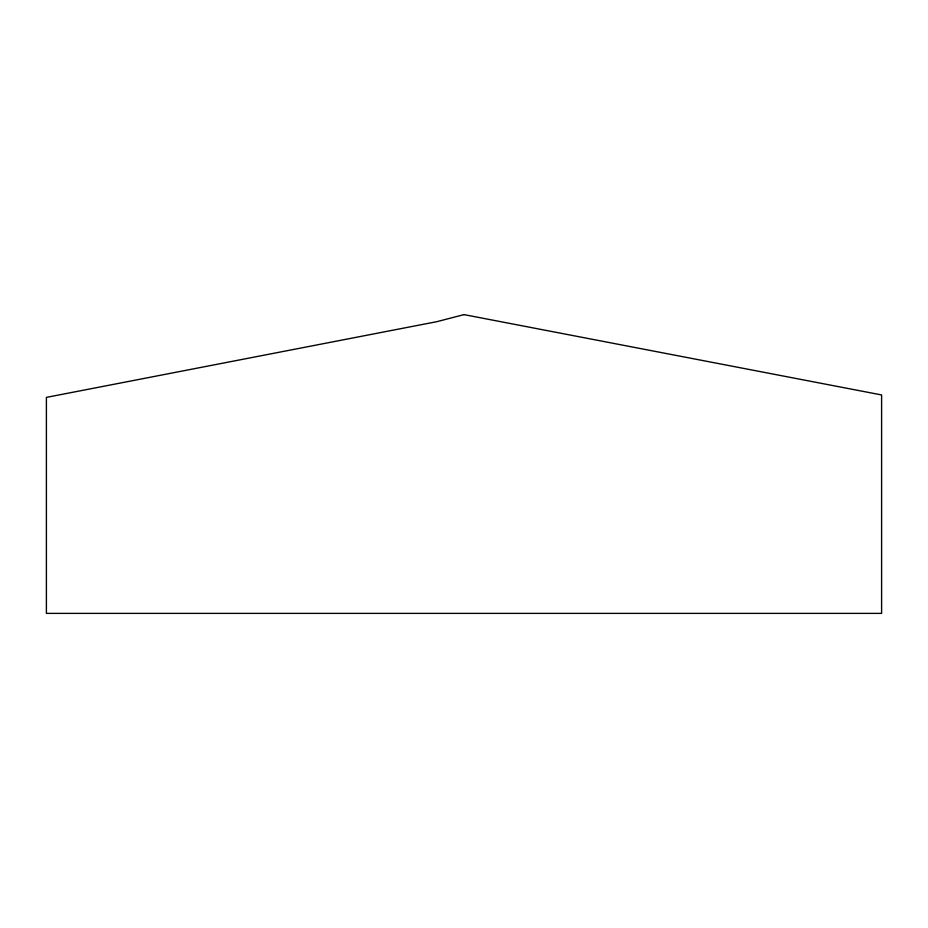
<?xml version="1.0" encoding="UTF-8"?>
<svg xmlns="http://www.w3.org/2000/svg" width="928" height="928" viewBox="0 0 928 928"><rect width="100%" height="100%" fill="white"/><g stroke="black" fill="none" stroke-linecap="round" stroke-linejoin="round"><path stroke-width="1.39" d="M464 314.615L436.937 321.656L46.4 397.381L46.4 613.385L881.6 613.385L881.6 394.945L464 314.615"/></g></svg>
